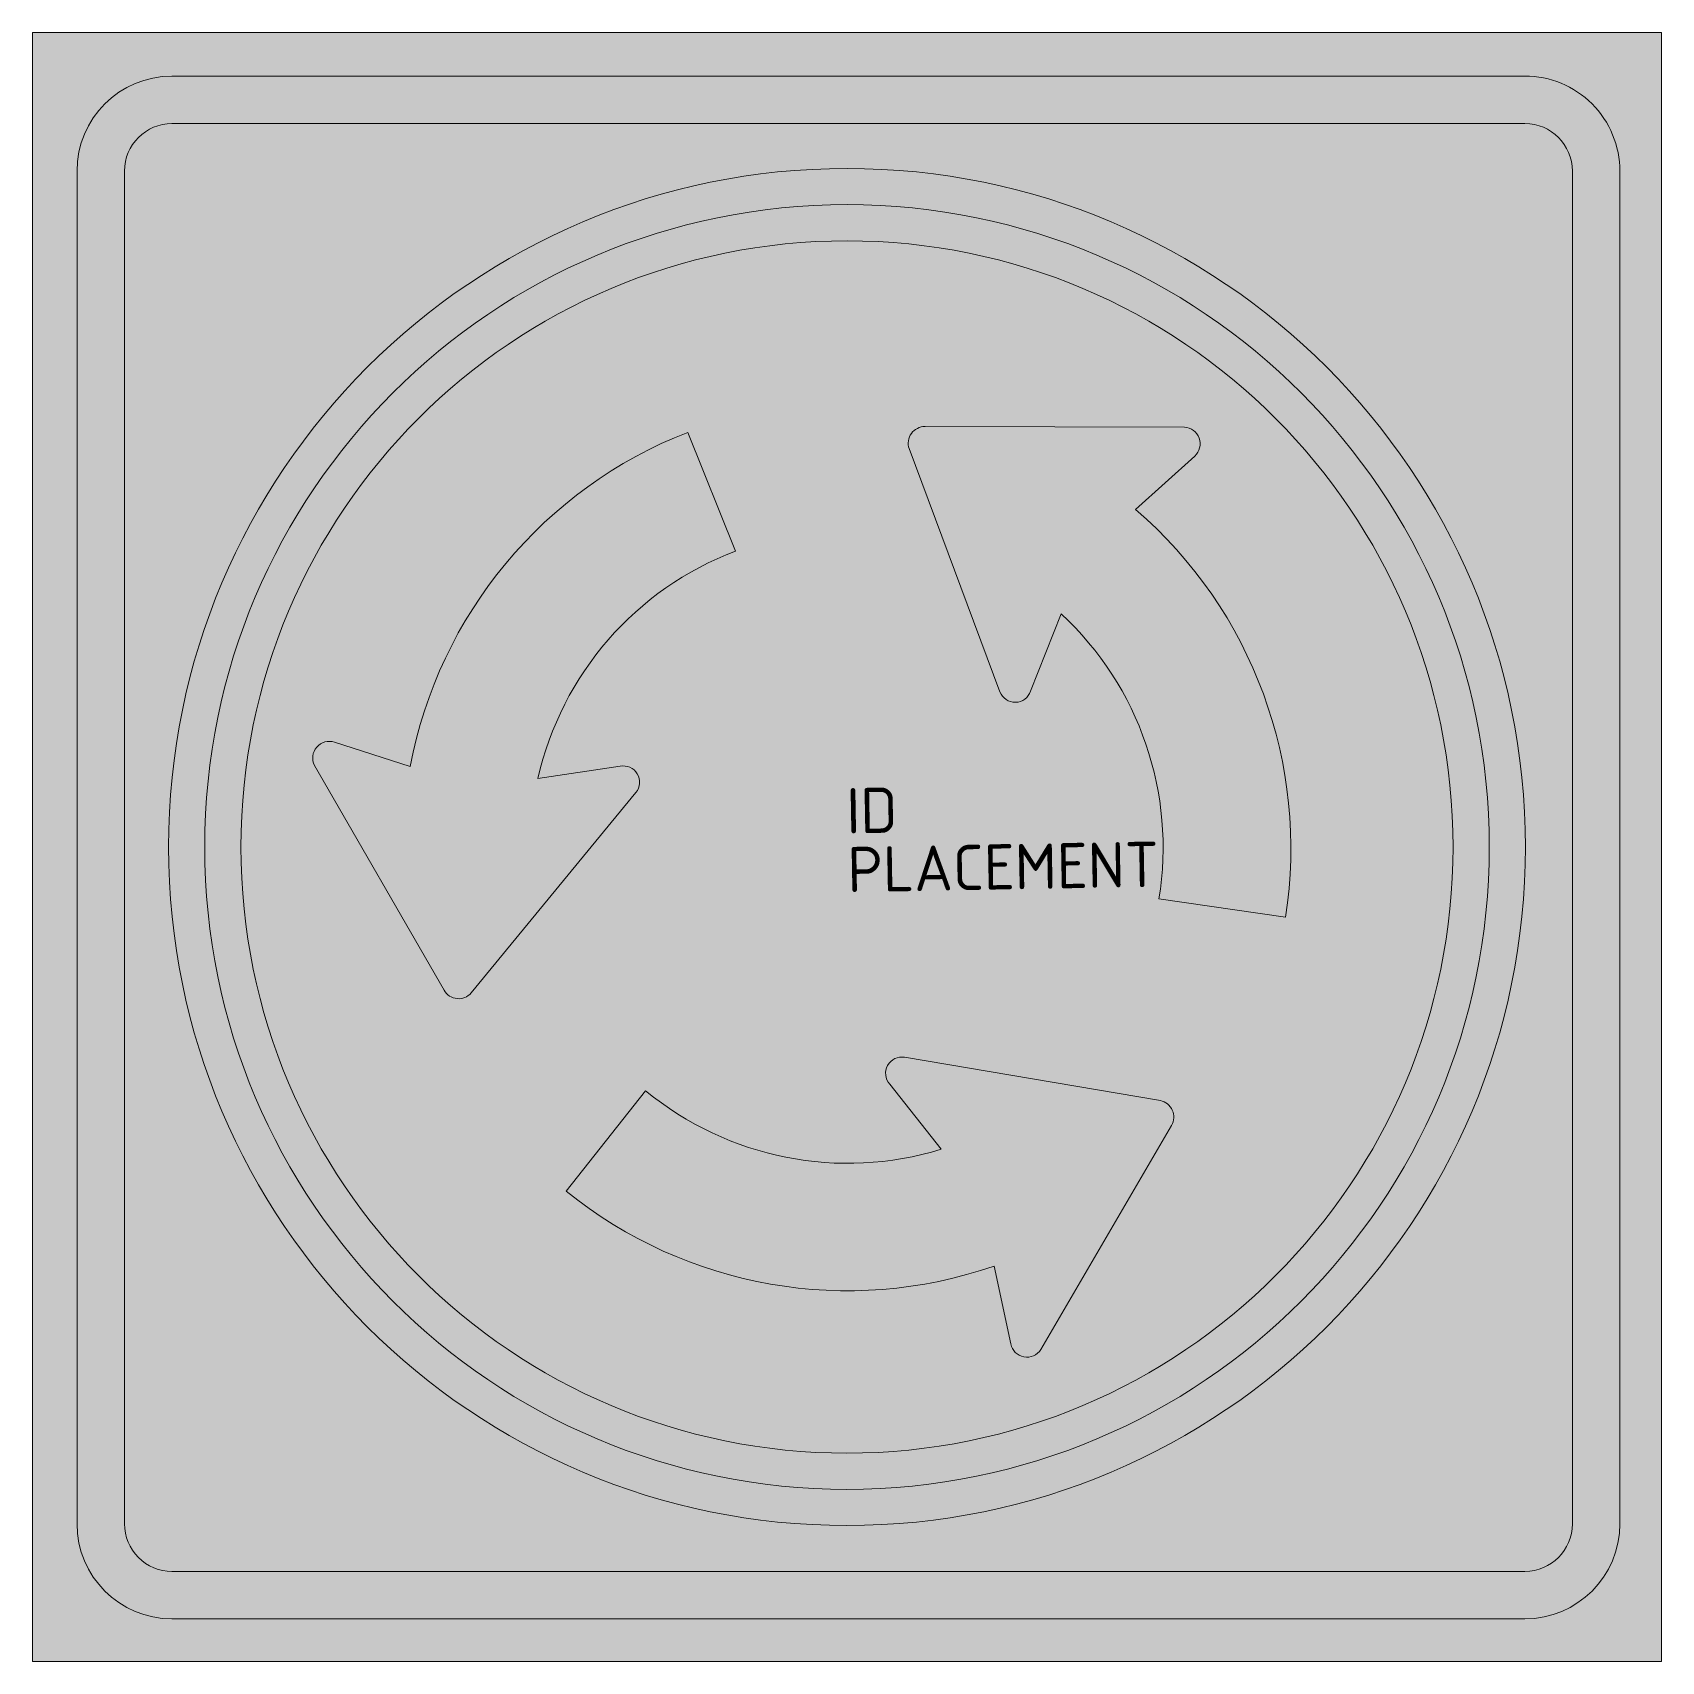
# Model space of a CAD drawing. Extents: x -4.5 to 4.5, y -4.5 to 4.5.
import ezdxf
from ezdxf.enums import TextEntityAlignment as Align

# ---------------------------------------------------------------- set-up
doc = ezdxf.new("R2010")
doc.units = 0
doc.styles.add('NLCS-ISO', font='NLCS-ISO.ttf', dxfattribs={"height": 0.25})

msp = doc.modelspace()

# ---------------------------------------------------------------- hatches: boundary and pattern name
at = {"true_color": 0xc8e164}
h = msp.add_hatch(color=53, dxfattribs=at)
h.dxf.hatch_style = 1
h.paths.add_polyline_path([(-3.731152544450601, 4.260527994283397), (3.74702512527481, 4.260527994283406, -0.4142135623730957), (4.272025125274808, 3.735527994283408), (4.272025125274808, 0), (4.501768961527114, 0), (4.501768961527114, 4.500889384204584), (-4.501768961527114, 4.500889384204584), (-4.501768961527114, -4.440892098500626e-16), (-4.256152544450599, -8.881784197001252e-16), (-4.256152544450599, 3.735527994283398, -0.4142135623730949)])
at = {"true_color": 0xf1f0ea}
h = msp.add_hatch(color=7, dxfattribs=at)
h.dxf.hatch_style = 1
h.paths.add_polyline_path([(-3.993652544450599, 3.735527994283399, -0.4142135623730946), (-3.731152544450601, 3.998027994283397), (3.747025125274811, 3.998027994283406, -0.4142135623730952), (4.009525125274811, 3.735527994283406), (4.009525125274811, 4.440892098500626e-16), (4.27202512527481, 0), (4.272025125274807, 3.735527994283408, 0.4142135623730955), (3.747025125274808, 4.260527994283406), (-3.7311525444506, 4.260527994283397, 0.4142135623730946), (-4.256152544450599, 3.735527994283398), (-4.256152544450599, 0), (-3.993652544450599, 0)])
at = {"true_color": 0xc8e164}
h = msp.add_hatch(color=53, dxfattribs=at)
h.dxf.hatch_style = 1
h.paths.add_polyline_path([(3.75, 0), (4.009525125274812, 0), (4.009525125274811, 3.735527994283406, 0.4142135623730962), (3.747025125274811, 3.998027994283407), (-3.731152544450601, 3.998027994283397, 0.4142135623730945), (-3.993652544450599, 3.735527994283399), (-3.993652544450599, 0), (-3.75, 0, -1)])
at = {"true_color": 0x005b8c}
h = msp.add_hatch(color=146, dxfattribs=at)
h.dxf.hatch_style = 1
h.paths.add_polyline_path([(3.356918426236202, 1.154815430965423), (3.546040591094581, 1.219875455245165, 0.5778775703740554), (-2.833352101912186, 2.456545514862242), (-2.682239989810203, 2.325529754069589, -0.5778775703740551)])
at = {"true_color": 0xf1f0ea}
h = msp.add_hatch(color=7, dxfattribs=at)
h.dxf.hatch_style = 1
h.paths.add_polyline_path([(-2.682239989810203, 2.325529754069589), (-2.531127877708219, 2.194513993276936, -0.5778775703740553), (3.167796261377825, 1.089755406685681), (3.356918426236202, 1.154815430965423, 0.5778775703740551)])
at = {"true_color": 0x005b8c}
h = msp.add_hatch(color=146, dxfattribs=at)
h.dxf.hatch_style = 1
h.paths.add_polyline_path([(1.652336232501528, 0.5684211339551251, 0.1238311120587377), (1.184340613850498, 1.288225600693519), (1.014867128976222, 0.8614389607784414, -0.7075737979572039), (0.8454191826017805, 0.8582977252993089), (0.3452629026294076, 2.196198602896938, -0.5336790268254057), (0.4311847153533268, 2.323824538064567), (1.855379037344433, 2.320705086864253, -0.7058604725041872), (1.92181587345183, 2.160633524148563), (1.595433845619818, 1.865651081857978, -0.1327007646492357), (2.318770403182388, 0.797681534806685), (3.167796261377825, 1.089755406685681, 0.5778775703740553), (-2.531127877708219, 2.194513993276936), (-1.852740493780025, 1.606345129900143, -0.1220900303473943), (-0.8799529511028354, 2.291574525104789), (-0.6159635926813194, 1.635710657602927, 0.1238311120587378), (-1.320247249617283, 1.144667991446502), (0, 0)])
h = msp.add_hatch(color=146, dxfattribs=at)
h.dxf.hatch_style = 1
h.paths.add_polyline_path([(-2.682239989810203, 2.325529754069589), (-2.833352101912186, 2.456545514862242, 0.1804943458269968), (-3.75, 0, 0.4142135623730951), (0, -3.75), (0, -3.55, -0.4142135623730951), (-3.55, 0, -0.1804943458269968)])
at = {"true_color": 0xf1f0ea}
h = msp.add_hatch(color=7, dxfattribs=at)
h.dxf.hatch_style = 1
h.paths.add_polyline_path([(-3.35, 0, -0.1804943458269968), (-2.531127877708219, 2.194513993276936), (-2.682239989810203, 2.325529754069589, 0.1804943458269968), (-3.55, 0, 0.4142135623730951), (0, -3.55), (0, -3.35, -0.4142135623730951)])
h = msp.add_hatch(color=7, dxfattribs=at)
h.dxf.hatch_style = 1
edge = h.paths.add_edge_path()
edge.add_line((-0.615963592681319, 1.635710657602926), (-0.879952951102835, 2.291574525104789))
edge.add_arc((0.01586151499645139, -0.01329538830566346), 2.472834178714266, 111.2391935161966, 169.3184896938887)
edge.add_line((-2.414125027898811, 0.4450432166202045), (-2.832991574279438, 0.5795448362186919))
edge.add_arc((-2.861108709440021, 0.4919821188775311), 0.09196631316849933, 72.19773271998048, 206.8654812131923)
edge.add_line((-2.943149093323292, 0.4504227857489562), (-2.226833616772806, -0.7920181725666873))
edge.add_arc((-2.146612113690426, -0.7457673597409773), 0.09259928317128203, 209.9651194132756, 318.8596545803679)
edge.add_line((-2.07687556502349, -0.8066889570924856), (-1.166494983188871, 0.3011611425138074))
edge.add_arc((-1.235920316409234, 0.3582117085368441), 0.08985902278740508, 320.5881974454468, 461.7170953750202)
edge.add_line((-1.254168838017772, 0.4461982724850415), (-1.708407714217225, 0.3788548137493173))
edge.add_arc((0.008048590170665282, -0.009870923205635318), 1.759923277715283, 110.76696019536541, 167.2394792998816, ccw=False)
h = msp.add_hatch(color=7, dxfattribs=at)
h.dxf.hatch_style = 1
edge = h.paths.add_edge_path()
edge.add_line((1.724096807765174, -0.2871422998421207), (2.423928318616555, -0.3875596811751003))
edge.add_arc((-0.01945608840798219, -0.007058018988472803), 2.472834178714262, 351.1485778138316, 409.2278739915237)
edge.add_line((1.595433845619818, 1.865651081857979), (1.92181587345183, 2.160633524148562))
edge.add_arc((1.860150733473274, 2.228862647470145), 0.09196631316849943, 312.1071170176153, 446.7748655108271)
edge.add_line((1.865324711827072, 2.320683302585435), (0.4311847153533268, 2.323824538064568))
edge.add_arc((0.4309818931347049, 2.231225477016505), 0.09259928317128191, 89.87450371091022, 198.7690388780025)
edge.add_line((0.3433067374370546, 2.201431277627563), (0.8454191826017805, 0.8582977252993089))
edge.add_arc((0.929588958334957, 0.8897634658647888), 0.08985902278740508, 200.4975817430816, 341.6264796726549)
edge.add_line((1.014867128976223, 0.8614389607784432), (1.184340613850498, 1.288225600693519))
edge.add_arc((-0.01257596777200742, -0.00201493505212369), 1.759923277715283, -9.323655506999614, 47.14886359751671, ccw=False)
at = {"true_color": 0x005b8c}
h = msp.add_hatch(color=146, dxfattribs=at)
h.dxf.hatch_style = 1
h.paths.add_polyline_path([(0, 4.440892098500626e-16), (-1.320247249617283, 1.144667991446502, 0.1238311120587378), (-1.708407714217225, 0.3788548137493173), (-1.25416883801777, 0.4461982724850415, -0.7075737979572103), (-1.166494983188871, 0.3011611425138074), (-2.073328839936055, -0.8023729162851652, -0.5336790268254036), (-2.226833616772807, -0.7920181725666868), (-2.938181488644417, 0.4418065325479539, -0.7058604725041765), (-2.832991574279437, 0.5795448362186919), (-2.414125027898811, 0.4450432166202045, -0.1327007646492356), (-1.852740493780025, 1.606345129900143), (-2.531127877708219, 2.194513993276936, 0.1804943458269968), (-3.35, 0, 0.4142135623730951), (0, -3.35), (0, -2.452460293864765, -0.1712998288057806), (-1.551420282671017, -1.902294957881351), (-1.113426204959528, -1.347309388750075, 0.1731341069622686), (0, -1.748027915609876)])
h = msp.add_hatch(color=146, dxfattribs=at)
h.dxf.hatch_style = 1
h.paths.add_polyline_path([(3.75, 0, 0.08302223750169), (3.546040591094581, 1.219875455245165), (3.356918426236202, 1.154815430965423, -0.08302223750168998), (3.55, 0, -0.4142135623730951), (0, -3.55), (0, -3.75, 0.4142135623730951)])
at = {"true_color": 0xf1f0ea}
h = msp.add_hatch(color=7, dxfattribs=at)
h.dxf.hatch_style = 1
h.paths.add_polyline_path([(3.356918426236202, 1.154815430965423), (3.167796261377825, 1.089755406685681, -0.08302223750169), (3.35, 0, -0.4142135623730951), (0, -3.35), (0, -3.55, 0.4142135623730951), (3.55, 0, 0.08302223750169)])
at = {"true_color": 0x005b8c}
h = msp.add_hatch(color=146, dxfattribs=at)
h.dxf.hatch_style = 1
h.paths.add_polyline_path([(3.35, 0, 0.08302223750169001), (3.167796261377825, 1.089755406685681), (2.318770403182388, 0.797681534806685, -0.1220900303473941), (2.423928318616555, -0.3875596811751003), (1.724096807765175, -0.2871422998421207, 0.1238311120587377), (1.652336232501528, 0.5684211339551251), (4.440892098500626e-16, 0), (4.440892098500626e-16, -1.748027915609876, 0.07511399311194182), (0.5201147423554797, -1.670828699383167), (0.2359665588485598, -1.310096239109424, -0.7075737979572292), (0.3182675373591781, -1.161944213044822), (1.726525912373075, -1.400572400557292, -0.5336790268254552), (1.793814861840193, -1.538931117336504), (1.076546263874249, -2.769323313402239, -0.70586047250419), (0.9047472920463164, -2.746478802878497), (0.8133391823743992, -2.316148201087666, -0.08396200192953447), (0, -2.452460293864764), (0, -3.35, 0.4142135623730951)])
at = {"true_color": 0xc8e164}
h = msp.add_hatch(color=53, dxfattribs=at)
h.dxf.hatch_style = 1
h.paths.add_polyline_path([(-4.256152544450599, -4.440892098500626e-16), (-4.501768961527114, -4.440892098500626e-16), (-4.501768961527114, -4.500889384204584), (4.501768961527114, -4.500889384204584), (4.501768961527116, -4.440892098500626e-16), (4.27202512527481, 0), (4.27202512527481, -3.740847508762637, -0.4142135623730951), (3.74702512527481, -4.265847508762636), (-3.731152544450599, -4.265847508762644, -0.4142135623730949), (-4.256152544450599, -3.740847508762645)])
at = {"true_color": 0xf1f0ea}
h = msp.add_hatch(color=7, dxfattribs=at)
h.dxf.hatch_style = 1
h.paths.add_polyline_path([(-3.993652544450599, 0), (-4.256152544450599, 0), (-4.256152544450599, -3.740847508762645, 0.414213562373095), (-3.731152544450599, -4.265847508762644), (3.747025125274811, -4.265847508762636, 0.4142135623730952), (4.27202512527481, -3.740847508762637), (4.27202512527481, 0), (4.009525125274811, 4.440892098500626e-16), (4.009525125274811, -3.740847508762637, -0.4142135623730936), (3.747025125274813, -4.003347508762634), (-3.731152544450599, -4.003347508762644, -0.414213562373095), (-3.993652544450599, -3.740847508762645)])
at = {"true_color": 0xc8e164}
h = msp.add_hatch(color=53, dxfattribs=at)
h.dxf.hatch_style = 1
h.paths.add_polyline_path([(-3.75, 0), (-3.993652544450599, 0), (-3.993652544450599, -3.740847508762644, 0.4142135623730955), (-3.731152544450599, -4.003347508762644), (3.747025125274813, -4.003347508762635, 0.4142135623730939), (4.00952512527481, -3.740847508762637), (4.00952512527481, 0), (3.75, 0, -1)])
at = {"true_color": 0xf1f0ea}
h = msp.add_hatch(color=7, dxfattribs=at)
h.dxf.hatch_style = 1
edge = h.paths.add_edge_path()
edge.add_line((-1.113426204959528, -1.347309388750074), (-1.551420282671017, -1.902294957881351))
edge.add_arc((0.003656497420521987, 0.02037118147763417), 2.472834178714265, 231.033628305905, 289.1129244835971)
edge.add_line((0.8133391823743992, -2.316148201087667), (0.9047472920463164, -2.746478802878496))
edge.add_arc((0.9947065336555063, -2.727370228705999), 0.09196631316849943, 191.9921675096886, 326.6599160029003)
edge.add_line((1.071537312580289, -2.777915596125948), (1.793814861840193, -1.538931117336504))
edge.add_arc((1.713816535546302, -1.49229534743816), 0.09259928317128165, 329.7595542029838, 438.6540893700762)
edge.add_line((1.732033762869726, -1.401505701153564), (0.3182675373591781, -1.161944213044821))
edge.add_arc((0.3032550043958953, -1.250540306809353), 0.08985902278740489, 80.38263223515507, 221.5115301647286)
edge.add_line((0.2359665588485576, -1.310096239109422), (0.5201147423554797, -1.670828699383167))
edge.add_arc((0.00456686127022099, 0.01188943677410492), 1.759923277715282, 230.5613949850737, 287.0339140895899, ccw=False)

# ---------------------------------------------------------------- linework, layer by layer
at = {"color": 250, "lineweight": 0, "true_color": 0x2a292a}
msp.add_lwpolyline([(-4.501768961527114, 4.500889384204584), (4.501768961527114, 4.500889384204584), (4.501768961527114, -4.500889384204584), (-4.501768961527114, -4.500889384204584)], close=True, dxfattribs=at)
at = {"color": 7, "lineweight": 0, "true_color": 0xf1f0ea}
for points in [[(-3.731152544450599, 4.260527994283397), (3.747025125274812, 4.260527994283406, -0.4142135623730963), (4.272025125274808, 3.735527994283405), (4.27202512527481, -3.740847508762638, -0.4142135623730948), (3.74702512527481, -4.265847508762636), (-3.7311525444506, -4.265847508762644, -0.4142135623730947), (-4.256152544450599, -3.740847508762644), (-4.256152544450599, 3.7355279942834, -0.4142135623730945)], [(-3.7311525444506, 3.998027994283397), (3.747025125274812, 3.998027994283406, -0.4142135623730953), (4.009525125274811, 3.735527994283405), (4.009525125274811, -3.740847508762638, -0.4142135623730948), (3.747025125274812, -4.003347508762635), (-3.7311525444506, -4.003347508762644, -0.4142135623730953), (-3.993652544450599, -3.740847508762644), (-3.993652544450599, 3.7355279942834, -0.4142135623730948)], [(-0.615963592681319, 1.635710657602926), (-0.879952951102835, 2.291574525104789, 0.2589867534425543), (-2.414125027898811, 0.4450432166202045), (-2.832991574279438, 0.5795448362186919, 0.6660836988770154), (-2.943149093323292, 0.4504227857489562), (-2.226833616772806, -0.7920181725666877, 0.5144517375274531), (-2.07687556502349, -0.8066889570924856), (-1.166494983188871, 0.3011611425138083, 0.7075737979572155), (-1.254168838017772, 0.4461982724850415), (-1.708407714217225, 0.3788548137493173, -0.2515190535827597), (-0.615963592681319, 1.635710657602926)], [(1.724096807765174, -0.2871422998421207), (2.423928318616555, -0.3875596811751003, 0.2589867534425543), (1.595433845619818, 1.865651081857979), (1.92181587345183, 2.160633524148562, 0.6660836988770154), (1.865324711827072, 2.320683302585435), (0.4311847153533259, 2.323824538064567, 0.5144517375274531), (0.3433067374370546, 2.201431277627563), (0.8454191826017796, 0.8582977252993089, 0.7075737979572155), (1.014867128976223, 0.8614389607784432), (1.184340613850498, 1.288225600693519, -0.2515190535827597), (1.724096807765174, -0.2871422998421207)], [(-1.113426204959528, -1.347309388750074), (-1.551420282671017, -1.902294957881351, 0.2589867534425543), (0.8133391823743992, -2.316148201087667), (0.9047472920463155, -2.746478802878496, 0.6660836988770154), (1.071537312580289, -2.777915596125948), (1.793814861840193, -1.538931117336504, 0.5144517375274531), (1.732033762869726, -1.401505701153564), (0.3182675373591772, -1.161944213044822, 0.7075737979572155), (0.2359665588485576, -1.310096239109422), (0.5201147423554797, -1.670828699383167, -0.2515190535827597), (-1.113426204959528, -1.347309388750074)]]:
    msp.add_lwpolyline(points, format="xyb", close=True, dxfattribs=at)
at = {"color": 146, "lineweight": 0, "true_color": 0x005b8c}
msp.add_circle((0, 0), 3.75, dxfattribs=at)
at = {"color": 7, "lineweight": 0, "true_color": 0xf1f0ea}
for radius in [3.55, 3.35]:
    msp.add_circle((0, 0), radius, dxfattribs=at)

# ---------------------------------------------------------------- texts
at = {"style": 'NLCS-ISO'}
msp.add_attdef('ID', text='', height=0.25, rotation=1, dxfattribs=at).set_placement((0, 0), align=Align.BOTTOM_LEFT)
msp.add_attdef('PLACEMENT', text='', height=0.25, rotation=1, dxfattribs=at).set_placement((0, 0), align=Align.TOP_LEFT)

doc.saveas('drawing.dxf')
